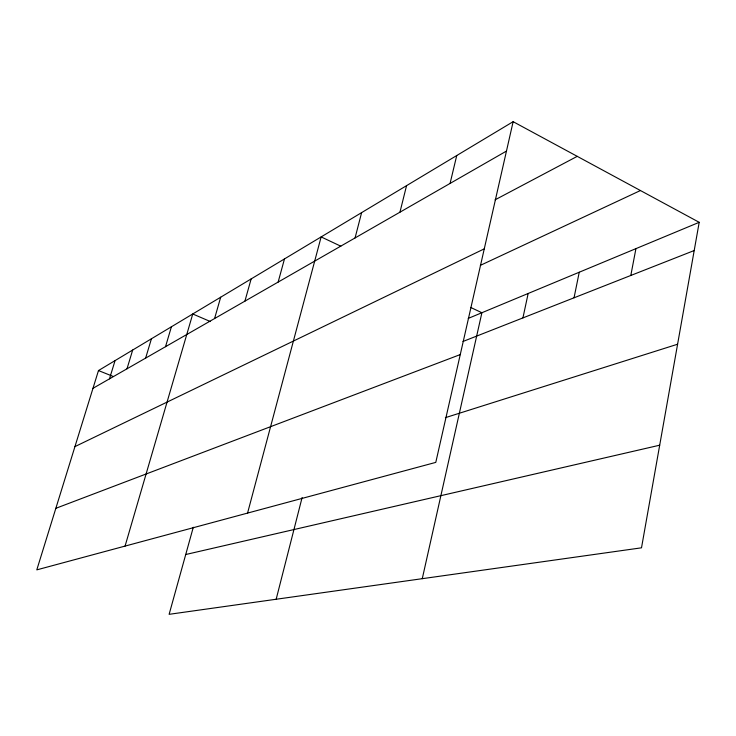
<?xml version="1.0" encoding="UTF-8"?>
<svg xmlns="http://www.w3.org/2000/svg" width="736" height="736" viewBox="0 0 736 736"><rect width="100%" height="100%" fill="white"/><g stroke="black" fill="none" stroke-linecap="round" stroke-linejoin="round"><path stroke-width="1.1" d="M513.139 121.679L435.786 462.383L36.8 569.866L98.477 370.558L513.139 121.679L699.2 222.318L641.507 547.814L169.124 614.321L193.301 527.243M630.807 275.476L635.932 248.648M574.043 297.795L579.241 272.228M522.928 317.897L528.163 293.48M422.271 578.68L481.896 312.736L470.635 307.418M450.073 183.43L456.743 155.526M399.942 212.189L406.557 185.647M276.166 599.251L302.119 497.508M355.074 237.93L361.615 212.621M247.563 513.093L321.135 236.918L340.823 246.201M278.144 282.072L284.482 258.916M244.922 301.134L251.142 278.926M214.581 318.55L220.69 297.206M125.074 546.084L192.749 313.978L210.422 321.568M165.517 346.693L171.405 326.784M145.636 358.101L151.423 338.781M126.997 368.8L132.682 350.023M109.48 378.847L115.064 360.603M92.984 388.314L506.469 151.073M495.08 199.824L577.236 156.345M74.943 446.605L484.26 248.86M480.332 265.374L640.43 190.532M468.216 318.421L699.2 222.318M462.981 341.476L694.195 250.544M55.853 508.309L460.258 354.577M445.363 417.671L677.589 344.227M185.73 554.521L659.695 445.197M98.477 370.558L113.215 376.464"/></g></svg>
